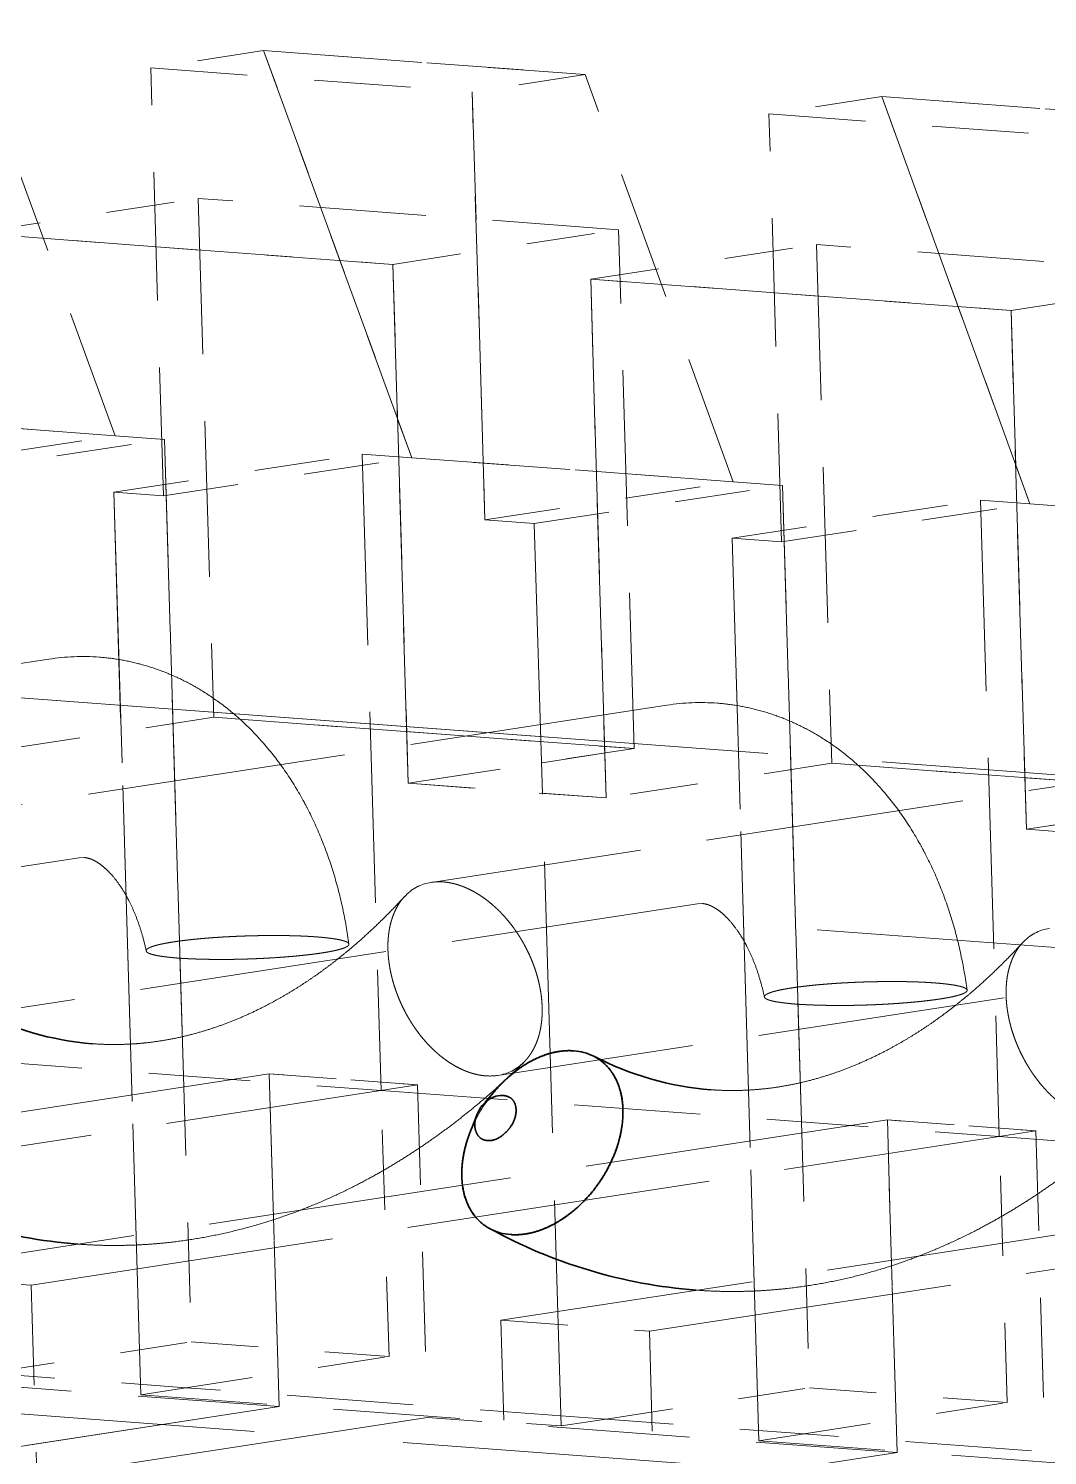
# Model space of a CAD drawing. Extents: x 23 to 417, y 3 to 294.
# Drawn here: x 358.016 to 359.537, y 112.258 to 114.388 of the extents above; entities that cross this region are included whole.
import ezdxf

# ---------------------------------------------------------------- set-up
doc = ezdxf.new("R2010")
doc.units = 0
doc.linetypes.add('DASHED', pattern=[15, 12, -3])
doc.layers.get('0').update_dxf_attribs({"lineweight": 13})

# ---------------------------------------------------------------- blocks, each defined once
blk = doc.blocks.new('BLOCK3535')
at = {"color": 7, "linetype": 'DASHED', "lineweight": 13, "ltscale": 0.032341}
for p, q in [((11.7607, -37.1002), (11.3185, -35.8845)), ((11.7607, -37.1002), (11.3185, -35.8845)), ((12.2043, -35.9504), (12.6465, -37.1662)), ((12.6465, -37.1662), (12.2043, -35.9504)), ((13.6061, -37.2376), (13.1639, -36.0219)), ((13.6061, -37.2376), (13.1639, -36.0219)), ((14.0498, -36.0879), (14.492, -37.3036)), ((14.492, -37.3036), (14.0498, -36.0879))]:
    blk.add_line(p, q, dxfattribs=at)
at = {"color": 7, "linetype": 'DASHED', "lineweight": 13, "ltscale": 0.008523}
for p, q in [((12.2043, -35.9504), (11.8673, -36.0022)), ((12.2043, -35.9504), (11.8673, -36.0022)), ((13.1639, -36.0219), (12.827, -36.0737)), ((13.1639, -36.0219), (12.827, -36.0737)), ((14.0498, -36.0879), (13.7128, -36.1396)), ((14.0498, -36.0879), (13.7128, -36.1396))]:
    blk.add_line(p, q, dxfattribs=at)
at = {"color": 7, "linetype": 'DASHED', "lineweight": 13, "ltscale": 0.024058}
for p, q in [((13.1639, -36.0219), (12.2043, -35.9504)), ((12.2043, -35.9504), (13.1639, -36.0219)), ((11.8673, -36.0022), (12.827, -36.0737)), ((11.8673, -36.0022), (12.827, -36.0737)), ((15.0094, -36.1593), (14.0498, -36.0879)), ((14.0498, -36.0879), (15.0094, -36.1593)), ((13.7128, -36.1396), (14.6725, -36.2111)), ((13.7128, -36.1396), (14.6725, -36.2111)), ((11.7607, -37.1002), (10.801, -37.0287)), ((10.801, -37.0287), (11.7607, -37.1002)), ((13.6061, -37.2376), (12.6465, -37.1662)), ((12.6465, -37.1662), (13.6061, -37.2376)), ((15.4516, -37.375), (14.492, -37.3036)), ((14.492, -37.3036), (15.4516, -37.375))]:
    blk.add_line(p, q, dxfattribs=at)
at = {"color": 7, "linetype": 'DASHED', "lineweight": 13, "ltscale": 0.03196}
for p, q in [((11.9052, -37.28), (11.8673, -36.0022)), ((11.9052, -37.28), (11.8673, -36.0022)), ((12.827, -36.0737), (12.8648, -37.3515)), ((12.8648, -37.3515), (12.827, -36.0737)), ((13.7506, -37.4175), (13.7128, -36.1396)), ((13.7506, -37.4175), (13.7128, -36.1396))]:
    blk.add_line(p, q, dxfattribs=at)
at = {"color": 7, "linetype": 'DASHED', "lineweight": 13, "ltscale": 0.017046}
for p, q in [((11.3353, -36.4953), (12.0092, -36.3918)), ((11.3353, -36.4953), (12.0092, -36.3918)), ((12.5902, -36.5888), (13.2641, -36.4852)), ((12.5902, -36.5888), (13.2641, -36.4852)), ((13.1808, -36.6327), (13.8547, -36.5292)), ((13.1808, -36.6327), (13.8547, -36.5292)), ((14.4357, -36.7262), (15.1096, -36.6227)), ((14.4357, -36.7262), (15.1096, -36.6227)), ((12.0551, -37.941), (11.3811, -38.0446)), ((12.0551, -37.941), (11.3811, -38.0446)), ((12.6361, -38.138), (13.31, -38.0345)), ((13.31, -38.0345), (12.6361, -38.138)), ((13.9006, -38.0785), (13.2266, -38.182)), ((13.9006, -38.0785), (13.2266, -38.182)), ((14.4816, -38.2754), (15.1555, -38.1719)), ((15.1555, -38.1719), (14.4816, -38.2754))]:
    blk.add_line(p, q, dxfattribs=at)
at = {"color": 7, "linetype": 'DASHED', "lineweight": 13, "ltscale": 0.038748}
for p, q in [((12.0092, -36.3918), (12.0551, -37.941)), ((12.0092, -36.3918), (12.0551, -37.941)), ((13.31, -38.0345), (13.2641, -36.4852)), ((13.31, -38.0345), (13.2641, -36.4852)), ((13.8547, -36.5292), (13.9006, -38.0785)), ((13.8547, -36.5292), (13.9006, -38.0785)), ((12.5902, -36.5888), (12.6361, -38.138)), ((12.6361, -38.138), (12.5902, -36.5888)), ((13.2266, -38.182), (13.1808, -36.6327)), ((13.1808, -36.6327), (13.2266, -38.182)), ((14.4357, -36.7262), (14.4816, -38.2754)), ((14.4816, -38.2754), (14.4357, -36.7262))]:
    blk.add_line(p, q, dxfattribs=at)
at = {"color": 7, "linetype": 'DASHED', "lineweight": 13, "ltscale": 0.03146}
for p, q in [((13.2641, -36.4852), (12.0092, -36.3918)), ((13.2641, -36.4852), (12.0092, -36.3918)), ((11.3353, -36.4953), (12.5902, -36.5888)), ((12.5902, -36.5888), (11.3353, -36.4953)), ((15.1096, -36.6227), (13.8547, -36.5292)), ((15.1096, -36.6227), (13.8547, -36.5292)), ((13.1808, -36.6327), (14.4357, -36.7262)), ((14.4357, -36.7262), (13.1808, -36.6327)), ((13.31, -38.0345), (12.0551, -37.941)), ((12.0551, -37.941), (13.31, -38.0345)), ((15.1555, -38.1719), (13.9006, -38.0785)), ((13.9006, -38.0785), (15.1555, -38.1719)), ((10.7096, -38.9178), (11.9646, -39.0113)), ((10.7096, -38.9178), (11.9646, -39.0113)), ((12.5551, -39.0553), (13.81, -39.1487)), ((12.5551, -39.0553), (13.81, -39.1487)), ((14.4006, -39.1927), (15.6555, -39.2861)), ((14.4006, -39.1927), (15.6555, -39.2861)), ((13.227, -40.0364), (11.9721, -39.9429)), ((13.227, -40.0364), (11.9721, -39.9429)), ((11.8373, -39.9636), (13.0922, -40.0571)), ((11.8373, -39.9636), (13.0922, -40.0571)), ((15.0725, -40.1738), (13.8176, -40.0804)), ((15.0725, -40.1738), (13.8176, -40.0804)), ((13.6828, -40.1011), (14.9377, -40.1945)), ((13.6828, -40.1011), (14.9377, -40.1945))]:
    blk.add_line(p, q, dxfattribs=at)
at = {"color": 7, "linetype": 'DASHED', "lineweight": 13, "ltscale": 0.018751}
for p, q in [((11.0193, -37.2141), (11.7607, -37.1002)), ((11.0193, -37.2141), (11.7607, -37.1002)), ((11.167, -37.2251), (11.9083, -37.1112)), ((11.167, -37.2251), (11.9083, -37.1112)), ((11.7575, -37.2691), (12.4989, -37.1552)), ((11.7575, -37.2691), (12.4989, -37.1552)), ((11.9052, -37.28), (12.6465, -37.1662)), ((11.9052, -37.28), (12.6465, -37.1662)), ((12.8648, -37.3515), (13.6061, -37.2376)), ((12.8648, -37.3515), (13.6061, -37.2376)), ((13.0124, -37.3625), (13.7538, -37.2486)), ((13.0124, -37.3625), (13.7538, -37.2486)), ((13.603, -37.4065), (14.3443, -37.2926)), ((13.603, -37.4065), (14.3443, -37.2926)), ((13.7506, -37.4175), (14.492, -37.3036)), ((13.7506, -37.4175), (14.492, -37.3036))]:
    blk.add_line(p, q, dxfattribs=at)
at = {"color": 7, "linetype": 'DASHED', "lineweight": 13, "ltscale": 0.003701}
for p, q in [((11.9083, -37.1112), (11.7607, -37.1002)), ((11.7607, -37.1002), (11.9083, -37.1112)), ((12.6465, -37.1662), (12.4989, -37.1552)), ((12.4989, -37.1552), (12.6465, -37.1662)), ((11.7575, -37.2691), (11.9052, -37.28)), ((11.7575, -37.2691), (11.9052, -37.28)), ((13.7538, -37.2486), (13.6061, -37.2376)), ((13.6061, -37.2376), (13.7538, -37.2486)), ((14.492, -37.3036), (14.3443, -37.2926)), ((14.3443, -37.2926), (14.492, -37.3036)), ((12.8648, -37.3515), (13.0124, -37.3625)), ((12.8648, -37.3515), (13.0124, -37.3625)), ((13.603, -37.4065), (13.7506, -37.4175)), ((13.603, -37.4065), (13.7506, -37.4175))]:
    blk.add_line(p, q, dxfattribs=at)
at = {"color": 7, "linetype": 'DASHED', "lineweight": 13, "ltscale": 0.047523}
for p, q in [((11.9646, -39.0113), (11.9083, -37.1112)), ((11.9083, -37.1112), (11.9646, -39.0113)), ((12.4989, -37.1552), (12.5551, -39.0553)), ((12.4989, -37.1552), (12.5551, -39.0553)), ((13.81, -39.1487), (13.7538, -37.2486)), ((13.7538, -37.2486), (13.81, -39.1487)), ((14.3443, -37.2926), (14.4006, -39.1927)), ((14.3443, -37.2926), (14.4006, -39.1927))]:
    blk.add_line(p, q, dxfattribs=at)
at = {"color": 7, "linetype": 'DASHED', "lineweight": 13, "ltscale": 0.067394}
for p, q in [((11.8373, -39.9636), (11.7575, -37.2691)), ((11.7575, -37.2691), (11.8373, -39.9636)), ((13.0124, -37.3625), (13.0922, -40.0571)), ((13.0124, -37.3625), (13.0922, -40.0571)), ((13.6828, -40.1011), (13.603, -37.4065)), ((13.603, -37.4065), (13.6828, -40.1011))]:
    blk.add_line(p, q, dxfattribs=at)
at = {"color": 7, "linetype": 'DASHED', "lineweight": 13, "ltscale": 0.342361}
for p, q in [((9.6126, -37.7438), (23.2692, -38.7607)), ((23.2692, -38.7607), (9.6126, -37.7438))]:
    blk.add_line(p, q, dxfattribs=at)
at = {"color": 7, "linetype": 'DASHED', "lineweight": 13, "ltscale": 0.064476}
for p, q in [((11.5628, -37.7674), (9.0136, -38.1591)), ((13.4083, -37.9049), (10.8591, -38.2965)), ((15.2538, -38.0423), (12.7046, -38.4339))]:
    blk.add_line(p, q, dxfattribs=at)
at = {"color": 7, "linetype": 'DASHED', "lineweight": 13, "ltscale": 0.064477}
for p, q in [((11.5628, -37.7674), (9.0136, -38.1591)), ((13.4083, -37.9049), (10.8591, -38.2965)), ((15.2538, -38.0423), (12.7046, -38.4339))]:
    blk.add_line(p, q, dxfattribs=at)
at = {"color": 7, "linetype": 'DASHED', "lineweight": 13}
blk.add_line((25.8232, -39.4668), (5.5966, -37.9606), dxfattribs=at)
blk.add_line((25.8232, -39.4668), (5.5966, -37.9606), dxfattribs=at)
at = {"color": 7, "linetype": 'DASHED', "lineweight": 13, "ltscale": 0.014805}
for p, q in [((13.2266, -38.182), (12.6361, -38.138)), ((12.6361, -38.138), (13.2266, -38.182)), ((15.0721, -38.3194), (14.4816, -38.2754)), ((14.4816, -38.2754), (15.0721, -38.3194)), ((11.9646, -39.0113), (12.5551, -39.0553)), ((11.9646, -39.0113), (12.5551, -39.0553)), ((13.81, -39.1487), (14.4006, -39.1927)), ((13.81, -39.1487), (14.4006, -39.1927)), ((11.9881, -39.8058), (12.5786, -39.8497)), ((11.9881, -39.8058), (12.5786, -39.8497)), ((11.3815, -39.899), (11.9721, -39.9429)), ((11.3815, -39.899), (11.9721, -39.9429)), ((13.8336, -39.9432), (14.4241, -39.9872)), ((13.8336, -39.9432), (14.4241, -39.9872)), ((13.227, -40.0364), (13.8176, -40.0804)), ((13.227, -40.0364), (13.8176, -40.0804))]:
    blk.add_line(p, q, dxfattribs=at)
at = {"color": 7, "linetype": 'DASHED', "lineweight": 13, "ltscale": 0.06175}
for p, q in [((11.6539, -38.3605), (9.2125, -38.7356)), ((11.6539, -38.3605), (9.2125, -38.7356)), ((13.4994, -38.4979), (11.058, -38.873)), ((13.4994, -38.4979), (11.058, -38.873)), ((15.3448, -38.6353), (12.9035, -39.0104)), ((15.3448, -38.6353), (12.9035, -39.0104))]:
    blk.add_line(p, q, dxfattribs=at)
at = {"color": 7, "linetype": 'DASHED', "lineweight": 13, "ltscale": 0.000377529}
for p, q in [((11.669, -38.3598), (11.6539, -38.3605)), ((11.669, -38.3598), (11.6539, -38.3605)), ((13.5145, -38.4973), (13.4994, -38.4979)), ((13.5145, -38.4973), (13.4994, -38.4979))]:
    blk.add_line(p, q, dxfattribs=at)
at = {"color": 7, "linetype": 'DASHED', "lineweight": 13, "ltscale": 0.075856}
for p, q in [((12.2209, -39.0058), (9.2219, -39.4665)), ((12.2209, -39.0058), (9.2219, -39.4665)), ((9.6648, -39.4995), (12.6638, -39.0388)), ((9.6648, -39.4995), (12.6638, -39.0388)), ((14.0664, -39.1432), (11.0673, -39.6039)), ((14.0664, -39.1432), (11.0673, -39.6039)), ((11.5103, -39.6369), (14.5093, -39.1762)), ((11.5103, -39.6369), (14.5093, -39.1762)), ((15.9119, -39.2806), (12.9128, -39.7414)), ((15.9119, -39.2806), (12.9128, -39.7414)), ((13.3558, -39.7744), (16.3548, -39.3136)), ((13.3558, -39.7744), (16.3548, -39.3136)), ((9.2513, -40.4596), (12.2503, -39.9989)), ((12.2503, -39.9989), (9.2513, -40.4596)), ((12.6932, -40.0319), (9.6942, -40.4926)), ((12.6932, -40.0319), (9.6942, -40.4926)), ((11.0967, -40.5971), (14.0958, -40.1363)), ((14.0958, -40.1363), (11.0967, -40.5971))]:
    blk.add_line(p, q, dxfattribs=at)
at = {"color": 7, "linetype": 'DASHED', "lineweight": 13, "ltscale": 0.019871}
for p, q in [((11.9646, -39.0113), (11.9881, -39.8058)), ((11.9646, -39.0113), (11.9881, -39.8058)), ((12.5786, -39.8497), (12.5551, -39.0553)), ((12.5786, -39.8497), (12.5551, -39.0553)), ((13.81, -39.1487), (13.8336, -39.9432)), ((13.81, -39.1487), (13.8336, -39.9432)), ((14.4241, -39.9872), (14.4006, -39.1927)), ((14.4241, -39.9872), (14.4006, -39.1927))]:
    blk.add_line(p, q, dxfattribs=at)
at = {"color": 7, "linetype": 'DASHED', "lineweight": 13, "ltscale": 0.024839}
for p, q in [((12.2503, -39.9989), (12.2209, -39.0058)), ((12.2209, -39.0058), (12.2503, -39.9989)), ((12.6638, -39.0388), (12.6932, -40.0319)), ((12.6638, -39.0388), (12.6932, -40.0319)), ((14.0958, -40.1363), (14.0664, -39.1432)), ((14.0664, -39.1432), (14.0958, -40.1363)), ((14.5093, -39.1762), (14.5387, -40.1693)), ((14.5093, -39.1762), (14.5387, -40.1693)), ((11.5103, -39.6369), (11.5397, -40.63)), ((11.5103, -39.6369), (11.5397, -40.63)), ((12.9128, -39.7414), (12.9422, -40.7345)), ((12.9128, -39.7414), (12.9422, -40.7345)), ((13.3558, -39.7744), (13.3852, -40.7675)), ((13.3558, -39.7744), (13.3852, -40.7675))]:
    blk.add_line(p, q, dxfattribs=at)
at = {"color": 7, "linetype": 'DASHED', "lineweight": 13, "ltscale": 0.011104}
for p, q in [((12.2209, -39.0058), (12.6638, -39.0388)), ((12.6638, -39.0388), (12.2209, -39.0058)), ((14.0664, -39.1432), (14.5093, -39.1762)), ((14.5093, -39.1762), (14.0664, -39.1432)), ((11.0673, -39.6039), (11.5103, -39.6369)), ((11.0673, -39.6039), (11.5103, -39.6369)), ((12.9128, -39.7414), (13.3558, -39.7744)), ((12.9128, -39.7414), (13.3558, -39.7744))]:
    blk.add_line(p, q, dxfattribs=at)
at = {"color": 7, "lineweight": 35, "ltscale": 0.000781024}
blk.add_line((12.866, -39.0907), (12.8862, -39.0668), dxfattribs=at)
at = {"color": 7, "lineweight": 35, "ltscale": 0.000781025}
blk.add_line((12.866, -39.0907), (12.8862, -39.0668), dxfattribs=at)
at = {"color": 7, "lineweight": 35, "ltscale": 0.000962317}
blk.add_line((12.8387, -39.1338), (12.8247, -39.1697), dxfattribs=at)
at = {"color": 7, "lineweight": 35, "ltscale": 0.000962318}
blk.add_line((12.8387, -39.1338), (12.8247, -39.1697), dxfattribs=at)
at = {"color": 7, "linetype": 'DASHED', "lineweight": 13, "ltscale": 0.445995}
for p, q in [((6.8392, -39.6756), (24.6297, -41.0004)), ((24.6297, -41.0004), (6.8392, -39.6756))]:
    blk.add_line(p, q, dxfattribs=at)
at = {"color": 7, "linetype": 'DASHED', "lineweight": 13, "ltscale": 0.015342}
for p, q in [((11.3815, -39.899), (11.9881, -39.8058)), ((11.3815, -39.899), (11.9881, -39.8058)), ((11.9721, -39.9429), (12.5786, -39.8497)), ((11.9721, -39.9429), (12.5786, -39.8497)), ((13.227, -40.0364), (13.8336, -39.9432)), ((13.227, -40.0364), (13.8336, -39.9432)), ((13.8176, -40.0804), (14.4241, -39.9872)), ((13.8176, -40.0804), (14.4241, -39.9872))]:
    blk.add_line(p, q, dxfattribs=at)
at = {"color": 7, "linetype": 'DASHED', "lineweight": 13, "ltscale": 0.035161}
for p, q in [((12.2503, -39.9989), (10.8477, -39.8944)), ((12.2503, -39.9989), (10.8477, -39.8944)), ((14.0958, -40.1363), (12.6932, -40.0319)), ((14.0958, -40.1363), (12.6932, -40.0319))]:
    blk.add_line(p, q, dxfattribs=at)
at = {"color": 7, "linetype": 'DASHED', "lineweight": 13, "ltscale": 0.003409}
for p, q in [((11.9721, -39.9429), (11.8373, -39.9636)), ((11.8373, -39.9636), (11.9721, -39.9429)), ((13.0922, -40.0571), (13.227, -40.0364)), ((13.0922, -40.0571), (13.227, -40.0364)), ((13.8176, -40.0804), (13.6828, -40.1011)), ((13.6828, -40.1011), (13.8176, -40.0804))]:
    blk.add_line(p, q, dxfattribs=at)
at = {"color": 7, "linetype": 'DASHED', "lineweight": 13}
for centre, radius, start, end in [((11.6649, -38.4378), 0.6781, 85.8858, 98.6619), ((11.6649, -38.4378), 0.6781, 85.8858, 98.6619), ((13.5104, -38.5752), 0.6781, 85.8858, 98.6619), ((13.5104, -38.5752), 0.6781, 85.8858, 98.6619), ((12.7243, -38.567), 0.1346, 98.4198, 137.9863), ((12.7243, -38.567), 0.1345, 98.4246, 137.9631), ((12.7283, -38.5926), 0.1604, 85.5947, 98.497), ((12.7283, -38.5926), 0.1604, 85.5945, 98.5006), ((14.5698, -38.7045), 0.1346, 98.4198, 137.9863), ((14.5698, -38.7044), 0.1345, 98.4246, 137.9631), ((12.8832, -38.8741), 0.1378, 278.4789, 314.9584), ((12.8832, -38.8741), 0.1378, 278.4738, 314.9122), ((12.8797, -38.8515), 0.1606, 265.6064, 278.5221), ((12.8797, -38.8515), 0.1606, 265.6062, 278.5254), ((13.2259, -39.3396), 0.4356, 141.2492, 157.0349), ((13.2258, -39.3396), 0.4356, 141.2477, 157.0358)]:
    blk.add_arc(centre, radius, start, end, dxfattribs=at)
at = {"color": 7, "lineweight": 35}
for centre, radius, start, end in [((11.7667, -38.0012), 0.9175, 242.5755, 265.437), ((11.7667, -38.0012), 0.9175, 242.5751, 265.437), ((13.1197, -39.0925), 0.156, 63.38, 86.1794), ((13.1197, -39.0925), 0.156, 63.3824, 86.1794), ((13.6122, -38.1386), 0.9175, 242.5755, 265.437), ((13.6122, -38.1386), 0.9175, 242.5751, 265.437), ((12.9337, -39.164), 0.0997, 132.7312, 162.4581), ((12.9337, -39.164), 0.0997, 132.7312, 162.4581), ((12.9159, -39.14), 0.07, 87.518, 135.3365), ((12.9159, -39.14), 0.07, 87.518, 135.3365), ((11.7681, -37.9954), 1.5234, 241.1411, 265.5217), ((11.7681, -37.9954), 1.5234, 241.1411, 265.5217), ((13.6136, -38.1328), 1.5234, 241.1411, 265.5217), ((13.6136, -38.1328), 1.5234, 241.1411, 265.5217), ((12.952, -39.3309), 0.155, 241.934, 266.2576), ((12.952, -39.3309), 0.155, 241.9338, 266.2575)]:
    blk.add_arc(centre, radius, start, end, dxfattribs=at)
at = {"color": 7, "linetype": 'DASHED', "lineweight": 13}
for points, degree, knots in [([(12.4588, -38.6183), (12.454, -38.5826), (12.4418, -38.5119), (12.4151, -38.4081), (12.3801, -38.3081), (12.347, -38.2356), (12.3099, -38.1657), (12.2686, -38.0987), (12.2085, -38.0212), (12.1448, -37.9551), (12.0807, -37.9013), (12.0172, -37.8586), (11.9561, -37.8258), (11.8966, -37.8005), (11.8359, -37.7812), (11.7747, -37.768), (11.734, -37.763), (11.7135, -37.7615)], 3, [0, 0, 0, 0, 0.108083, 0.215108, 0.320937, 0.425518, 0.453925, 0.558139, 0.661284, 0.747466, 0.833187, 0.911825, 0.976531, 1.041097, 1.105605, 1.167116, 1.228612, 1.228612, 1.228612, 1.228612]), ([(12.4588, -38.6183), (12.454, -38.5826), (12.4418, -38.5119), (12.4151, -38.4081), (12.3801, -38.3081), (12.347, -38.2356), (12.3099, -38.1657), (12.2686, -38.0987), (12.2085, -38.0212), (12.1448, -37.9551), (12.0807, -37.9013), (12.0172, -37.8586), (11.9561, -37.8258), (11.8966, -37.8005), (11.8359, -37.7812), (11.7747, -37.768), (11.734, -37.763), (11.7135, -37.7615)], 3, [0, 0, 0, 0, 0.108083, 0.215108, 0.320937, 0.425518, 0.453925, 0.558139, 0.661284, 0.747466, 0.833187, 0.911825, 0.976531, 1.041097, 1.105605, 1.167116, 1.228612, 1.228612, 1.228612, 1.228612]), ([(14.3043, -38.7557), (14.2995, -38.72), (14.2873, -38.6493), (14.2606, -38.5456), (14.2255, -38.4456), (14.1925, -38.373), (14.1554, -38.3032), (14.1141, -38.2361), (14.054, -38.1586), (13.9903, -38.0925), (13.9262, -38.0387), (13.8627, -37.9961), (13.8016, -37.9632), (13.742, -37.9379), (13.6814, -37.9186), (13.6202, -37.9054), (13.5795, -37.9004), (13.559, -37.8989)], 3, [0, 0, 0, 0, 0.108083, 0.215108, 0.320937, 0.425518, 0.453925, 0.558139, 0.661284, 0.747466, 0.833187, 0.911825, 0.976531, 1.041097, 1.105605, 1.167116, 1.228612, 1.228612, 1.228612, 1.228612]), ([(14.3043, -38.7557), (14.2995, -38.72), (14.2873, -38.6493), (14.2606, -38.5456), (14.2255, -38.4456), (14.1925, -38.373), (14.1554, -38.3032), (14.1141, -38.2361), (14.054, -38.1586), (13.9903, -38.0925), (13.9262, -38.0387), (13.8627, -37.9961), (13.8016, -37.9632), (13.742, -37.9379), (13.6814, -37.9186), (13.6202, -37.9054), (13.5795, -37.9004), (13.559, -37.8989)], 3, [0, 0, 0, 0, 0.108083, 0.215108, 0.320937, 0.425518, 0.453925, 0.558139, 0.661284, 0.747466, 0.833187, 0.911825, 0.976531, 1.041097, 1.105605, 1.167116, 1.228612, 1.228612, 1.228612, 1.228612]), ([(11.8539, -38.6389), (11.8509, -38.6247), (11.8441, -38.5971), (11.8317, -38.5575), (11.8177, -38.5213), (11.8053, -38.4948), (11.7912, -38.4682), (11.7755, -38.4425), (11.7545, -38.4152), (11.7356, -38.3955), (11.7199, -38.3821), (11.7069, -38.3733), (11.6966, -38.3677), (11.6884, -38.3642), (11.6812, -38.3619), (11.6749, -38.3605), (11.6709, -38.36), (11.669, -38.3598)], 3, [0, 0, 0, 0, 0.0437103, 0.0852094, 0.124171, 0.1602813, 0.1726549, 0.2146268, 0.2504246, 0.2756991, 0.2965469, 0.3121968, 0.3227525, 0.3315748, 0.3390157, 0.3452501, 0.3510523, 0.3510523, 0.3510523, 0.3510523]), ([(11.8539, -38.6389), (11.8509, -38.6247), (11.8441, -38.5971), (11.8317, -38.5575), (11.8177, -38.5213), (11.8053, -38.4948), (11.7912, -38.4682), (11.7755, -38.4425), (11.7545, -38.4152), (11.7356, -38.3955), (11.7199, -38.3821), (11.7069, -38.3733), (11.6966, -38.3677), (11.6884, -38.3642), (11.6812, -38.3619), (11.6749, -38.3605), (11.6709, -38.36), (11.669, -38.3598)], 3, [0, 0, 0, 0, 0.0437103, 0.0852094, 0.124171, 0.1602813, 0.1726549, 0.2146268, 0.2504246, 0.2756991, 0.2965469, 0.3121968, 0.3227525, 0.3315748, 0.3390157, 0.3452501, 0.3510523, 0.3510523, 0.3510523, 0.3510523]), ([(13.0272, -38.7384), (13.0151, -38.6829), (12.9929, -38.6286), (12.9629, -38.5774), (12.9018, -38.5041), (12.8285, -38.4567), (12.7989, -38.443), (12.7693, -38.4348), (12.7407, -38.4326)], 5, [0, 0, 0, 0, 0, 0, 0.4984688, 0.4984688, 0.4984688, 0.8134123, 0.8134123, 0.8134123, 0.8134123, 0.8134123, 0.8134123]), ([(12.7407, -38.4326), (12.7691, -38.4348), (12.7985, -38.4429), (12.828, -38.4564), (12.9017, -38.504), (12.9631, -38.5776), (12.9931, -38.629), (13.0151, -38.6831), (13.0272, -38.7384)], 5, [0, 0, 0, 0, 0, 0, 0.3128628, 0.3128628, 0.3128628, 0.8094735, 0.8094735, 0.8094735, 0.8094735, 0.8094735, 0.8094735]), ([(12.6242, -38.4771), (12.6116, -38.4908), (12.5863, -38.5176), (12.5475, -38.5563), (12.5083, -38.593), (12.4721, -38.6249), (12.4391, -38.6522), (12.4095, -38.6755), (12.3798, -38.6977), (12.35, -38.7188), (12.3201, -38.7388), (12.2901, -38.7577), (12.2601, -38.7755), (12.2277, -38.7935), (12.192, -38.812), (12.1527, -38.8305), (12.1123, -38.8476), (12.0719, -38.8628), (12.0304, -38.8766), (11.9877, -38.8887), (11.9439, -38.8989), (11.9002, -38.907), (11.862, -38.9122), (11.8294, -38.9153), (11.8021, -38.9171), (11.775, -38.918), (11.7478, -38.9181), (11.7208, -38.9174), (11.7027, -38.9163), (11.6937, -38.9156)], 3, [0, 0, 0, 0, 0.055793, 0.110559, 0.164292, 0.216987, 0.25518, 0.292811, 0.329887, 0.366413, 0.402396, 0.437845, 0.472768, 0.507174, 0.548775, 0.593495, 0.637373, 0.680464, 0.722809, 0.768535, 0.81352, 0.857868, 0.901678, 0.929077, 0.956372, 0.983521, 1.010606, 1.037698, 1.064769, 1.064769, 1.064769, 1.064769]), ([(12.6242, -38.4771), (12.6116, -38.4908), (12.5863, -38.5176), (12.5475, -38.5563), (12.5083, -38.593), (12.4721, -38.6249), (12.4391, -38.6522), (12.4095, -38.6755), (12.3798, -38.6977), (12.35, -38.7188), (12.3201, -38.7388), (12.2901, -38.7577), (12.2601, -38.7755), (12.2277, -38.7935), (12.192, -38.812), (12.1527, -38.8305), (12.1123, -38.8476), (12.0719, -38.8628), (12.0304, -38.8766), (11.9877, -38.8887), (11.9439, -38.8989), (11.9002, -38.907), (11.862, -38.9122), (11.8294, -38.9153), (11.8021, -38.9171), (11.775, -38.918), (11.7478, -38.9181), (11.7208, -38.9174), (11.7027, -38.9163), (11.6937, -38.9156)], 3, [0, 0, 0, 0, 0.055793, 0.110559, 0.164292, 0.216987, 0.25518, 0.292811, 0.329887, 0.366413, 0.402396, 0.437845, 0.472768, 0.507174, 0.548775, 0.593495, 0.637373, 0.680464, 0.722809, 0.768535, 0.81352, 0.857868, 0.901678, 0.929077, 0.956372, 0.983521, 1.010606, 1.037698, 1.064769, 1.064769, 1.064769, 1.064769]), ([(12.5843, -38.7054), (12.576, -38.6675), (12.5723, -38.6299), (12.5736, -38.5935), (12.5829, -38.5459), (12.6025, -38.5062), (12.6091, -38.4955), (12.6164, -38.4857), (12.6244, -38.4769)], 5, [0, 0, 0, 0, 0, 0, 0.340931, 0.340931, 0.340931, 0.4777457, 0.4777457, 0.4777457, 0.4777457, 0.4777457, 0.4777457]), ([(12.6243, -38.477), (12.6077, -38.4951), (12.5944, -38.5174), (12.5847, -38.5429), (12.5746, -38.5896), (12.5746, -38.6404), (12.5763, -38.6619), (12.5795, -38.6836), (12.5843, -38.7054)], 5, [0, 0, 0, 0, 0, 0, 0.279246, 0.279246, 0.279246, 0.475259, 0.475259, 0.475259, 0.475259, 0.475259, 0.475259]), ([(13.6994, -38.7763), (13.6963, -38.7621), (13.6896, -38.7345), (13.6772, -38.695), (13.6632, -38.6587), (13.6508, -38.6323), (13.6367, -38.6056), (13.621, -38.58), (13.6, -38.5527), (13.5811, -38.5329), (13.5654, -38.5195), (13.5524, -38.5107), (13.5421, -38.5051), (13.5339, -38.5016), (13.5267, -38.4993), (13.5204, -38.4979), (13.5164, -38.4974), (13.5145, -38.4973)], 3, [0, 0, 0, 0, 0.0437103, 0.0852094, 0.124171, 0.1602813, 0.1726549, 0.2146268, 0.2504246, 0.2756991, 0.2965469, 0.3121968, 0.3227525, 0.3315748, 0.3390157, 0.3452501, 0.3510523, 0.3510523, 0.3510523, 0.3510523]), ([(13.6994, -38.7763), (13.6963, -38.7621), (13.6896, -38.7345), (13.6772, -38.695), (13.6632, -38.6587), (13.6508, -38.6323), (13.6367, -38.6056), (13.621, -38.58), (13.6, -38.5527), (13.5811, -38.5329), (13.5654, -38.5195), (13.5524, -38.5107), (13.5421, -38.5051), (13.5339, -38.5016), (13.5267, -38.4993), (13.5204, -38.4979), (13.5164, -38.4974), (13.5145, -38.4973)], 3, [0, 0, 0, 0, 0.0437103, 0.0852094, 0.124171, 0.1602813, 0.1726549, 0.2146268, 0.2504246, 0.2756991, 0.2965469, 0.3121968, 0.3227525, 0.3315748, 0.3390157, 0.3452501, 0.3510523, 0.3510523, 0.3510523, 0.3510523]), ([(11.8539, -38.6389), (11.8531, -38.6352), (11.8567, -38.6312), (11.8649, -38.6272), (11.906, -38.6141), (11.9853, -38.6034), (12.0508, -38.5978), (12.1569, -38.5925), (12.2604, -38.5923), (12.2971, -38.5929), (12.3314, -38.5944), (12.3619, -38.5967)], 5, [0, 0, 0, 0, 0, 0, 0.233655, 0.233655, 0.233655, 0.812289, 0.812289, 0.812289, 1.14413, 1.14413, 1.14413, 1.14413, 1.14413, 1.14413]), ([(11.8539, -38.6389), (11.8531, -38.6352), (11.8567, -38.6312), (11.8649, -38.6272), (11.906, -38.6141), (11.9853, -38.6034), (12.0508, -38.5978), (12.1569, -38.5925), (12.2604, -38.5923), (12.2971, -38.5929), (12.3314, -38.5944), (12.3619, -38.5967)], 5, [0, 0, 0, 0, 0, 0, 0.233655, 0.233655, 0.233655, 0.812289, 0.812289, 0.812289, 1.14413, 1.14413, 1.14413, 1.14413, 1.14413, 1.14413]), ([(12.3619, -38.5967), (12.3892, -38.5988), (12.4132, -38.6015), (12.4333, -38.6047), (12.4505, -38.6096), (12.4573, -38.6151), (12.4582, -38.6161), (12.4587, -38.6172), (12.4588, -38.6183)], 5, [0, 0, 0, 0, 0, 0, 0.2965096, 0.2965096, 0.2965096, 0.3641329, 0.3641329, 0.3641329, 0.3641329, 0.3641329, 0.3641329]), ([(12.3619, -38.5967), (12.3892, -38.5988), (12.4132, -38.6015), (12.4333, -38.6047), (12.4505, -38.6096), (12.4573, -38.6151), (12.4582, -38.6161), (12.4587, -38.6172), (12.4588, -38.6183)], 5, [0, 0, 0, 0, 0, 0, 0.2965096, 0.2965096, 0.2965096, 0.3641329, 0.3641329, 0.3641329, 0.3641329, 0.3641329, 0.3641329]), ([(11.9489, -38.6601), (11.9226, -38.6579), (11.8995, -38.6554), (11.8795, -38.6523), (11.8625, -38.6475), (11.8556, -38.6421), (11.8547, -38.641), (11.8541, -38.64), (11.8539, -38.6389)], 5, [0, 0, 0, 0, 0, 0, 0.2868962, 0.2868962, 0.2868962, 0.3523832, 0.3523832, 0.3523832, 0.3523832, 0.3523832, 0.3523832]), ([(11.9489, -38.6601), (11.9226, -38.6579), (11.8995, -38.6554), (11.8795, -38.6523), (11.8625, -38.6475), (11.8556, -38.6421), (11.8547, -38.641), (11.8541, -38.64), (11.8539, -38.6389)], 5, [0, 0, 0, 0, 0, 0, 0.2868962, 0.2868962, 0.2868962, 0.3523832, 0.3523832, 0.3523832, 0.3523832, 0.3523832, 0.3523832]), ([(12.4588, -38.6183), (12.4593, -38.622), (12.4554, -38.6258), (12.4469, -38.6298), (12.4111, -38.6407), (12.3482, -38.65), (12.2996, -38.6548), (12.1992, -38.6623), (12.0927, -38.6649), (12.0389, -38.6646), (11.9903, -38.6628), (11.9489, -38.6601)], 5, [0, 0, 0, 0, 0, 0, 0.23131, 0.23131, 0.23131, 0.683573, 0.683573, 0.683573, 1.136202, 1.136202, 1.136202, 1.136202, 1.136202, 1.136202]), ([(12.4588, -38.6183), (12.4593, -38.622), (12.4554, -38.6258), (12.4469, -38.6298), (12.4111, -38.6407), (12.3482, -38.65), (12.2996, -38.6548), (12.1992, -38.6623), (12.0927, -38.6649), (12.0389, -38.6646), (11.9903, -38.6628), (11.9489, -38.6601)], 5, [0, 0, 0, 0, 0, 0, 0.23131, 0.23131, 0.23131, 0.683573, 0.683573, 0.683573, 1.136202, 1.136202, 1.136202, 1.136202, 1.136202, 1.136202]), ([(14.4696, -38.6145), (14.4571, -38.6282), (14.4318, -38.655), (14.393, -38.6937), (14.3538, -38.7305), (14.3176, -38.7623), (14.2846, -38.7896), (14.255, -38.8129), (14.2253, -38.8351), (14.1955, -38.8562), (14.1656, -38.8762), (14.1356, -38.8951), (14.1055, -38.9129), (14.0732, -38.9309), (14.0375, -38.9494), (13.9982, -38.9679), (13.9578, -38.985), (13.9174, -39.0003), (13.8759, -39.014), (13.8332, -39.0261), (13.7894, -39.0364), (13.7457, -39.0444), (13.7075, -39.0496), (13.6748, -39.0527), (13.6476, -39.0545), (13.6204, -39.0554), (13.5933, -39.0555), (13.5663, -39.0548), (13.5482, -39.0537), (13.5392, -39.053)], 3, [0, 0, 0, 0, 0.055793, 0.110559, 0.164292, 0.216987, 0.25518, 0.292811, 0.329887, 0.366413, 0.402396, 0.437845, 0.472768, 0.507174, 0.548775, 0.593495, 0.637373, 0.680464, 0.722809, 0.768535, 0.81352, 0.857868, 0.901678, 0.929077, 0.956372, 0.983521, 1.010606, 1.037698, 1.064769, 1.064769, 1.064769, 1.064769]), ([(14.4696, -38.6145), (14.4571, -38.6282), (14.4318, -38.655), (14.393, -38.6937), (14.3538, -38.7305), (14.3176, -38.7623), (14.2846, -38.7896), (14.255, -38.8129), (14.2253, -38.8351), (14.1955, -38.8562), (14.1656, -38.8762), (14.1356, -38.8951), (14.1055, -38.9129), (14.0732, -38.9309), (14.0375, -38.9494), (13.9982, -38.9679), (13.9578, -38.985), (13.9174, -39.0003), (13.8759, -39.014), (13.8332, -39.0261), (13.7894, -39.0364), (13.7457, -39.0444), (13.7075, -39.0496), (13.6748, -39.0527), (13.6476, -39.0545), (13.6204, -39.0554), (13.5933, -39.0555), (13.5663, -39.0548), (13.5482, -39.0537), (13.5392, -39.053)], 3, [0, 0, 0, 0, 0.055793, 0.110559, 0.164292, 0.216987, 0.25518, 0.292811, 0.329887, 0.366413, 0.402396, 0.437845, 0.472768, 0.507174, 0.548775, 0.593495, 0.637373, 0.680464, 0.722809, 0.768535, 0.81352, 0.857868, 0.901678, 0.929077, 0.956372, 0.983521, 1.010606, 1.037698, 1.064769, 1.064769, 1.064769, 1.064769]), ([(14.4297, -38.8428), (14.4215, -38.8049), (14.4178, -38.7673), (14.4191, -38.7309), (14.4284, -38.6833), (14.448, -38.6436), (14.4545, -38.6329), (14.4618, -38.6231), (14.4699, -38.6143)], 5, [0, 0, 0, 0, 0, 0, 0.340931, 0.340931, 0.340931, 0.4777457, 0.4777457, 0.4777457, 0.4777457, 0.4777457, 0.4777457]), ([(14.4698, -38.6144), (14.4532, -38.6326), (14.4398, -38.6548), (14.4302, -38.6803), (14.4201, -38.727), (14.4201, -38.7778), (14.4218, -38.7993), (14.425, -38.821), (14.4297, -38.8428)], 5, [0, 0, 0, 0, 0, 0, 0.279246, 0.279246, 0.279246, 0.475259, 0.475259, 0.475259, 0.475259, 0.475259, 0.475259]), ([(12.5843, -38.7054), (12.5963, -38.7607), (12.6181, -38.815), (12.6475, -38.8663), (12.7075, -38.9399), (12.7801, -38.9876), (12.8093, -39.0013), (12.8387, -39.0095), (12.8674, -39.0117)], 5, [0, 0, 0, 0, 0, 0, 0.4973795, 0.4973795, 0.4973795, 0.8113801, 0.8113801, 0.8113801, 0.8113801, 0.8113801, 0.8113801]), ([(12.8674, -39.0117), (12.8389, -39.0096), (12.8096, -39.0014), (12.7804, -38.9879), (12.7075, -38.94), (12.6473, -38.8661), (12.6179, -38.8146), (12.5963, -38.7605), (12.5843, -38.7054)], 5, [0, 0, 0, 0, 0, 0, 0.3122339, 0.3122339, 0.3122339, 0.807877, 0.807877, 0.807877, 0.807877, 0.807877, 0.807877]), ([(12.9805, -38.9717), (12.9986, -38.9538), (13.0134, -38.9314), (13.0243, -38.9055), (13.0361, -38.8576), (13.0368, -38.8053), (13.0353, -38.7831), (13.0321, -38.7608), (13.0272, -38.7384)], 5, [0, 0, 0, 0, 0, 0, 0.2877513, 0.2877513, 0.2877513, 0.4894529, 0.4894529, 0.4894529, 0.4894529, 0.4894529, 0.4894529]), ([(13.0272, -38.7384), (13.0357, -38.7774), (13.0392, -38.816), (13.0373, -38.8535), (13.0264, -38.9023), (13.0045, -38.9425), (12.9973, -38.9532), (12.9893, -38.9629), (12.9805, -38.9716)], 5, [0, 0, 0, 0, 0, 0, 0.3505769, 0.3505769, 0.3505769, 0.4913722, 0.4913722, 0.4913722, 0.4913722, 0.4913722, 0.4913722]), ([(13.6994, -38.7763), (13.6986, -38.7726), (13.7022, -38.7687), (13.7103, -38.7647), (13.7515, -38.7515), (13.8307, -38.7409), (13.8963, -38.7352), (14.0024, -38.7299), (14.1058, -38.7297), (14.1426, -38.7303), (14.1769, -38.7318), (14.2073, -38.7341)], 5, [0, 0, 0, 0, 0, 0, 0.233655, 0.233655, 0.233655, 0.812289, 0.812289, 0.812289, 1.14413, 1.14413, 1.14413, 1.14413, 1.14413, 1.14413]), ([(13.6994, -38.7763), (13.6986, -38.7726), (13.7022, -38.7687), (13.7103, -38.7647), (13.7515, -38.7515), (13.8307, -38.7409), (13.8963, -38.7352), (14.0024, -38.7299), (14.1058, -38.7297), (14.1426, -38.7303), (14.1769, -38.7318), (14.2073, -38.7341)], 5, [0, 0, 0, 0, 0, 0, 0.233655, 0.233655, 0.233655, 0.812289, 0.812289, 0.812289, 1.14413, 1.14413, 1.14413, 1.14413, 1.14413, 1.14413]), ([(14.3043, -38.7557), (14.3048, -38.7594), (14.3009, -38.7633), (14.2924, -38.7672), (14.2566, -38.7781), (14.1937, -38.7874), (14.1451, -38.7922), (14.0447, -38.7998), (13.9381, -38.8023), (13.8844, -38.802), (13.8358, -38.8002), (13.7944, -38.7975)], 5, [0, 0, 0, 0, 0, 0, 0.23131, 0.23131, 0.23131, 0.683573, 0.683573, 0.683573, 1.136202, 1.136202, 1.136202, 1.136202, 1.136202, 1.136202]), ([(14.3043, -38.7557), (14.3048, -38.7594), (14.3009, -38.7633), (14.2924, -38.7672), (14.2566, -38.7781), (14.1937, -38.7874), (14.1451, -38.7922), (14.0447, -38.7998), (13.9381, -38.8023), (13.8844, -38.802), (13.8358, -38.8002), (13.7944, -38.7975)], 5, [0, 0, 0, 0, 0, 0, 0.23131, 0.23131, 0.23131, 0.683573, 0.683573, 0.683573, 1.136202, 1.136202, 1.136202, 1.136202, 1.136202, 1.136202]), ([(14.2073, -38.7341), (14.2347, -38.7362), (14.2587, -38.7389), (14.2788, -38.7421), (14.296, -38.747), (14.3028, -38.7525), (14.3036, -38.7536), (14.3042, -38.7546), (14.3043, -38.7557)], 5, [0, 0, 0, 0, 0, 0, 0.2965096, 0.2965096, 0.2965096, 0.3641329, 0.3641329, 0.3641329, 0.3641329, 0.3641329, 0.3641329]), ([(14.2073, -38.7341), (14.2347, -38.7362), (14.2587, -38.7389), (14.2788, -38.7421), (14.296, -38.747), (14.3028, -38.7525), (14.3036, -38.7536), (14.3042, -38.7546), (14.3043, -38.7557)], 5, [0, 0, 0, 0, 0, 0, 0.2965096, 0.2965096, 0.2965096, 0.3641329, 0.3641329, 0.3641329, 0.3641329, 0.3641329, 0.3641329]), ([(13.7944, -38.7975), (13.7681, -38.7953), (13.745, -38.7928), (13.725, -38.7897), (13.708, -38.7849), (13.7011, -38.7795), (13.7002, -38.7784), (13.6996, -38.7774), (13.6994, -38.7763)], 5, [0, 0, 0, 0, 0, 0, 0.2868962, 0.2868962, 0.2868962, 0.3523832, 0.3523832, 0.3523832, 0.3523832, 0.3523832, 0.3523832]), ([(13.7944, -38.7975), (13.7681, -38.7953), (13.745, -38.7928), (13.725, -38.7897), (13.708, -38.7849), (13.7011, -38.7795), (13.7002, -38.7784), (13.6996, -38.7774), (13.6994, -38.7763)], 5, [0, 0, 0, 0, 0, 0, 0.2868962, 0.2868962, 0.2868962, 0.3523832, 0.3523832, 0.3523832, 0.3523832, 0.3523832, 0.3523832]), ([(14.4297, -38.8428), (14.4418, -38.8981), (14.4636, -38.9524), (14.493, -39.0038), (14.553, -39.0774), (14.6255, -39.1251), (14.6548, -39.1387), (14.6842, -39.147), (14.7129, -39.1491)], 5, [0, 0, 0, 0, 0, 0, 0.4973795, 0.4973795, 0.4973795, 0.8113801, 0.8113801, 0.8113801, 0.8113801, 0.8113801, 0.8113801]), ([(14.7129, -39.1491), (14.6844, -39.147), (14.6551, -39.1388), (14.6259, -39.1253), (14.553, -39.0775), (14.4928, -39.0036), (14.4634, -38.952), (14.4418, -38.898), (14.4297, -38.8428)], 5, [0, 0, 0, 0, 0, 0, 0.3122339, 0.3122339, 0.3122339, 0.807877, 0.807877, 0.807877, 0.807877, 0.807877, 0.807877]), ([(12.9806, -38.9716), (12.9606, -38.9914), (12.9199, -39.0301), (12.8646, -39.0789), (12.8159, -39.1192), (12.7745, -39.1517), (12.7326, -39.1831), (12.69, -39.2132), (12.6469, -39.242), (12.6033, -39.2696), (12.5591, -39.2958), (12.511, -39.3225), (12.4572, -39.3503), (12.3974, -39.3785), (12.335, -39.4049), (12.272, -39.4287), (12.2062, -39.4504), (12.1377, -39.4698), (12.0666, -39.4865), (11.9949, -39.4997), (11.9318, -39.5083), (11.8774, -39.5135), (11.8318, -39.5164), (11.7862, -39.518), (11.7405, -39.5182), (11.6948, -39.5169), (11.6644, -39.5151), (11.6492, -39.514)], 3, [0, 0, 0, 0, 0.084545, 0.16834, 0.2213, 0.273974, 0.326366, 0.378484, 0.430336, 0.481932, 0.53328, 0.584394, 0.646912, 0.714969, 0.782676, 0.850054, 0.917146, 0.990448, 1.063479, 1.13627, 1.208864, 1.254606, 1.300264, 1.345904, 1.391493, 1.437233, 1.482955, 1.482955, 1.482955, 1.482955]), ([(12.9806, -38.9716), (12.9606, -38.9914), (12.9199, -39.0301), (12.8646, -39.0789), (12.8159, -39.1192), (12.7745, -39.1517), (12.7326, -39.1831), (12.69, -39.2132), (12.6469, -39.242), (12.6033, -39.2696), (12.5591, -39.2958), (12.511, -39.3225), (12.4572, -39.3503), (12.3974, -39.3785), (12.335, -39.4049), (12.272, -39.4287), (12.2062, -39.4504), (12.1377, -39.4698), (12.0666, -39.4865), (11.9949, -39.4997), (11.9318, -39.5083), (11.8774, -39.5135), (11.8318, -39.5164), (11.7862, -39.518), (11.7405, -39.5182), (11.6948, -39.5169), (11.6644, -39.5151), (11.6492, -39.514)], 3, [0, 0, 0, 0, 0.084545, 0.168341, 0.221301, 0.273975, 0.326367, 0.378484, 0.430336, 0.481932, 0.53328, 0.584394, 0.646912, 0.714969, 0.782676, 0.850055, 0.917147, 0.990448, 1.063479, 1.13627, 1.208864, 1.254606, 1.300264, 1.345904, 1.391494, 1.437233, 1.482956, 1.482956, 1.482956, 1.482956]), ([(14.8261, -39.109), (14.8061, -39.1288), (14.7654, -39.1675), (14.7101, -39.2163), (14.6614, -39.2566), (14.62, -39.2892), (14.5781, -39.3205), (14.5355, -39.3506), (14.4924, -39.3795), (14.4487, -39.407), (14.4046, -39.4332), (14.3565, -39.46), (14.3027, -39.4878), (14.2429, -39.5159), (14.1805, -39.5423), (14.1174, -39.5661), (14.0517, -39.5879), (13.9832, -39.6073), (13.9121, -39.6239), (13.8404, -39.6371), (13.7773, -39.6457), (13.7229, -39.6509), (13.6773, -39.6539), (13.6317, -39.6554), (13.586, -39.6556), (13.5403, -39.6543), (13.5099, -39.6525), (13.4947, -39.6514)], 3, [0, 0, 0, 0, 0.084545, 0.16834, 0.2213, 0.273974, 0.326366, 0.378484, 0.430336, 0.481932, 0.53328, 0.584394, 0.646912, 0.714969, 0.782676, 0.850054, 0.917146, 0.990448, 1.063479, 1.13627, 1.208864, 1.254606, 1.300264, 1.345904, 1.391493, 1.437233, 1.482955, 1.482955, 1.482955, 1.482955]), ([(14.8261, -39.109), (14.8061, -39.1288), (14.7654, -39.1675), (14.7101, -39.2163), (14.6614, -39.2566), (14.62, -39.2892), (14.5781, -39.3205), (14.5355, -39.3506), (14.4924, -39.3795), (14.4487, -39.407), (14.4046, -39.4332), (14.3565, -39.46), (14.3027, -39.4878), (14.2429, -39.5159), (14.1805, -39.5423), (14.1174, -39.5661), (14.0517, -39.5879), (13.9832, -39.6073), (13.9121, -39.6239), (13.8404, -39.6371), (13.7773, -39.6457), (13.7229, -39.6509), (13.6773, -39.6539), (13.6317, -39.6554), (13.586, -39.6556), (13.5403, -39.6543), (13.5099, -39.6525), (13.4947, -39.6514)], 3, [0, 0, 0, 0, 0.084545, 0.168341, 0.221301, 0.273975, 0.326367, 0.378484, 0.430336, 0.481932, 0.53328, 0.584394, 0.646912, 0.714969, 0.782676, 0.850055, 0.917147, 0.990448, 1.063479, 1.13627, 1.208864, 1.254606, 1.300264, 1.345904, 1.391494, 1.437233, 1.482956, 1.482956, 1.482956, 1.482956])]:
    blk.add_open_spline(points, degree=degree, knots=knots, dxfattribs=at)
at = {"color": 7, "lineweight": 35}
for points, knots in [([(13.1301, -38.9369), (13.1005, -38.9347), (13.0694, -38.9387), (13.038, -38.9484), (12.9856, -38.9738), (12.9379, -39.0113), (12.9192, -39.0285), (12.902, -39.0471), (12.8861, -39.0669)], [0, 0, 0, 0, 0, 0, 0.3132313, 0.3132313, 0.3132313, 0.532288, 0.532288, 0.532288, 0.532288, 0.532288, 0.532288]), ([(12.8861, -39.0669), (12.9136, -39.0326), (12.9452, -39.0021), (12.9804, -38.9761), (13.0329, -38.9492), (13.0857, -38.938), (13.1008, -38.9362), (13.1156, -38.9358), (13.1301, -38.9369)], [0, 0, 0, 0, 0, 0, 0.379391, 0.379391, 0.379391, 0.532369, 0.532369, 0.532369, 0.532369, 0.532369, 0.532369]), ([(12.9419, -39.4856), (12.9807, -39.4885), (13.0223, -39.4808), (13.0638, -39.4633), (13.1305, -39.4204), (13.1865, -39.3595), (13.2073, -39.332), (13.243, -39.2734), (13.2657, -39.2107), (13.2737, -39.1784), (13.2812, -39.1156), (13.2722, -39.0579), (13.2636, -39.0313), (13.2449, -38.9972), (13.2183, -38.9715), (13.2093, -38.9644), (13.1997, -38.9583), (13.1896, -38.9531)], [0, 0, 0, 0, 0, 0, 0.422727, 0.422727, 0.422727, 0.719841, 0.719841, 0.719841, 1.013687, 1.013687, 1.013687, 1.296878, 1.296878, 1.296878, 1.423486, 1.423486, 1.423486, 1.423486, 1.423486, 1.423486]), ([(13.1896, -38.9531), (13.2041, -38.9605), (13.2174, -38.9699), (13.2296, -38.9813), (13.256, -39.0143), (13.2718, -39.0561), (13.2772, -39.0841), (13.2799, -39.1436), (13.2671, -39.2056), (13.2569, -39.237), (13.2231, -39.3137), (13.1702, -39.3822), (13.1329, -39.4178), (13.0713, -39.4601), (13.0065, -39.4812), (12.9843, -39.4856), (12.9627, -39.4871), (12.9419, -39.4856)], [0, 0, 0, 0, 0, 0, 0.1812, 0.1812, 0.1812, 0.4595, 0.4595, 0.4595, 0.750493, 0.750493, 0.750493, 1.193354, 1.193354, 1.193354, 1.419888, 1.419888, 1.419888, 1.419888, 1.419888, 1.419888]), ([(12.8727, -39.2048), (12.8799, -39.2056), (12.8875, -39.2048), (12.8947, -39.2027), (12.9112, -39.1951), (12.9263, -39.1825), (12.9336, -39.1748), (12.9501, -39.1534), (12.959, -39.1288), (12.9596, -39.1148), (12.9563, -39.0919), (12.9456, -39.0793), (12.939, -39.0751), (12.9315, -39.0722), (12.9236, -39.0708), (12.922, -39.0706), (12.9205, -39.0704), (12.919, -39.0703)], [0, 0, 0, 0, 0, 0, 0.1130497, 0.1130497, 0.1130497, 0.2517692, 0.2517692, 0.2517692, 0.4566181, 0.4566181, 0.4566181, 0.6317499, 0.6317499, 0.6317499, 0.6717742, 0.6717742, 0.6717742, 0.6717742, 0.6717742, 0.6717742]), ([(12.8727, -39.2048), (12.8799, -39.2056), (12.8875, -39.2048), (12.8947, -39.2027), (12.9112, -39.1951), (12.9263, -39.1825), (12.9336, -39.1748), (12.9501, -39.1534), (12.959, -39.1288), (12.9596, -39.1148), (12.9563, -39.0919), (12.9456, -39.0793), (12.939, -39.0751), (12.9315, -39.0722), (12.9236, -39.0708), (12.922, -39.0706), (12.9205, -39.0704), (12.919, -39.0703)], [0, 0, 0, 0, 0, 0, 0.1130497, 0.1130497, 0.1130497, 0.2517692, 0.2517692, 0.2517692, 0.4566181, 0.4566181, 0.4566181, 0.6317499, 0.6317499, 0.6317499, 0.6717742, 0.6717742, 0.6717742, 0.6717742, 0.6717742, 0.6717742]), ([(12.8387, -39.1339), (12.835, -39.146), (12.8333, -39.1585), (12.834, -39.1701), (12.8405, -39.1878), (12.8531, -39.1995), (12.8588, -39.2027), (12.8656, -39.2045), (12.8727, -39.2048)], [0, 0, 0, 0, 0, 0, 0.1745112, 0.1745112, 0.1745112, 0.2888135, 0.2888135, 0.2888135, 0.2888135, 0.2888135, 0.2888135]), ([(12.8387, -39.1339), (12.835, -39.146), (12.8333, -39.1585), (12.834, -39.1701), (12.8405, -39.1878), (12.8531, -39.1995), (12.8588, -39.2027), (12.8656, -39.2045), (12.8727, -39.2048)], [0, 0, 0, 0, 0, 0, 0.1745112, 0.1745112, 0.1745112, 0.2888135, 0.2888135, 0.2888135, 0.2888135, 0.2888135, 0.2888135]), ([(12.8248, -39.1696), (12.8125, -39.1988), (12.8033, -39.2285), (12.7971, -39.2588), (12.7918, -39.3242), (12.8047, -39.3828), (12.8172, -39.4114), (12.8384, -39.4395), (12.8656, -39.4595), (12.87, -39.4625), (12.8744, -39.4651), (12.879, -39.4676)], [0, 0, 0, 0, 0, 0, 0.2784252, 0.2784252, 0.2784252, 0.6095361, 0.6095361, 0.6095361, 0.6699216, 0.6699216, 0.6699216, 0.6699216, 0.6699216, 0.6699216]), ([(12.879, -39.4676), (12.8593, -39.4569), (12.8418, -39.4424), (12.8272, -39.4244), (12.801, -39.3762), (12.7925, -39.3163), (12.7936, -39.2802), (12.8013, -39.2359), (12.8159, -39.1922), (12.8187, -39.1847), (12.8216, -39.1771), (12.8248, -39.1696)], [0, 0, 0, 0, 0, 0, 0.2599553, 0.2599553, 0.2599553, 0.6001218, 0.6001218, 0.6001218, 0.6718154, 0.6718154, 0.6718154, 0.6718154, 0.6718154, 0.6718154])]:
    blk.add_open_spline(points, degree=5, knots=knots, dxfattribs=at)

msp = doc.modelspace()

# ---------------------------------------------------------------- block references
at = {"lineweight": 0, "xscale": 0.5, "yscale": 0.5, "zscale": 0.5}
msp.add_blockref('BLOCK3535', (352.2652, 132.3303), dxfattribs=at)

doc.saveas('drawing.dxf')
